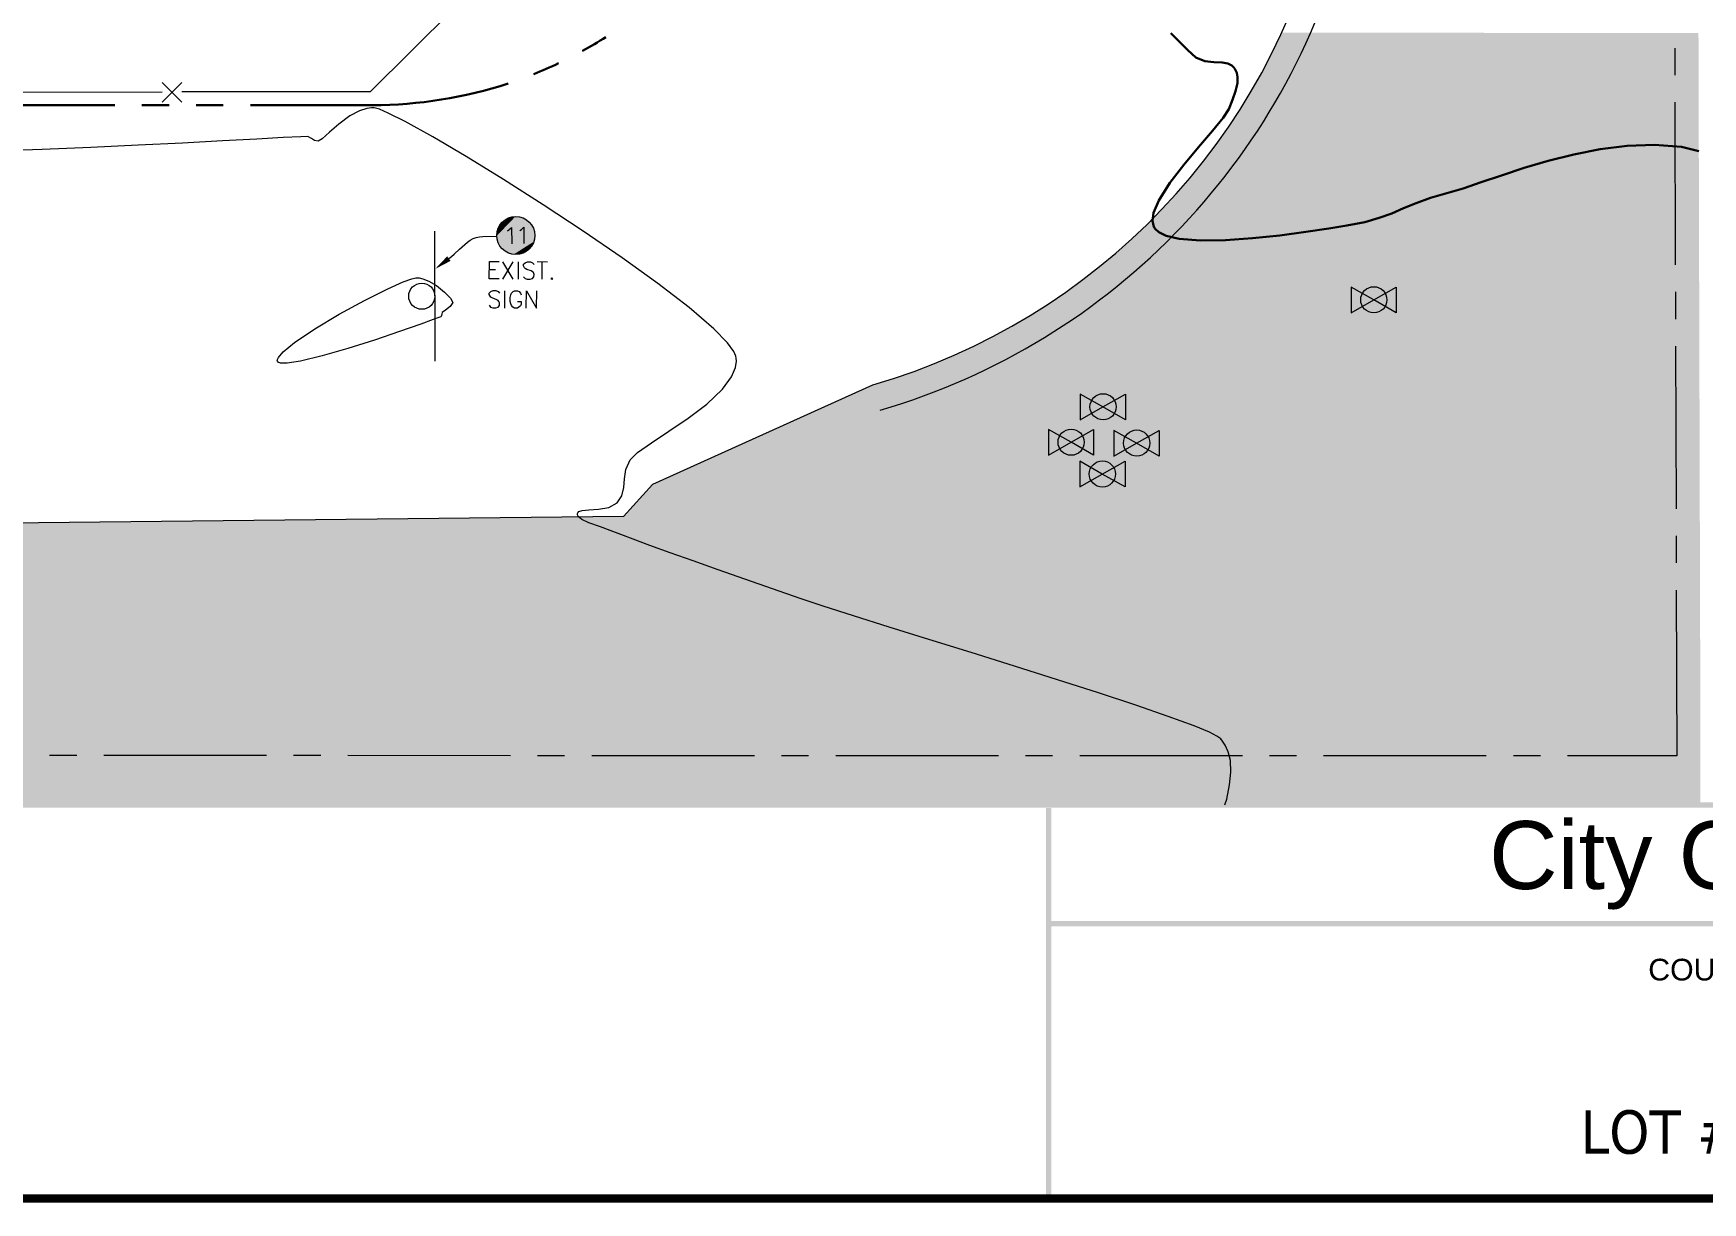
# Model space of a CAD drawing. Header units: millimetres. Extents: x -419 to 20046, y -14642 to 2638.
# Drawn here: x 20.24 to 27.94, y 0.48 to 5.87 of the extents above; entities that cross this region are included whole.
import ezdxf

# ---------------------------------------------------------------- set-up
doc = ezdxf.new("R2010")
doc.units = ezdxf.units.MM
for name, color, linetype in [('PDF11_----TX00', 7, 'Continuous'), ('PDF11_24x36$-$Yucca$Valley$TB$CUP$----TB02', 7, 'Continuous'), ('PDF11_EXTO$EXMACL', 7, 'Continuous'), ('PDF11_EXTO$EXMARW', 7, 'Continuous'), ('PDF11_EXTO$EXPNEP', 7, 'Continuous'), ('PDF11_EXTO$EXWTVA', 7, 'Continuous'), ('PDF11_PRPN$EXMARW', 7, 'Continuous'), ('PDF11_TEXT', 7, 'Continuous')]:
    doc.layers.add(name, color=color, linetype=linetype)
for name, color, linetype, true_color in [('PDF11_0', 7, 'Continuous', 0xb3b3b3), ('PDF11_EXTO$--C3-Surface-EXTO', 7, 'Continuous', 0xb3b3b3), ('PDF11_EXTO$EXPNFC', 7, 'Continuous', 0x999999), ('PDF11_EXTO$EXSISN', 7, 'Continuous', 0xb3b3b3), ('PDF11_EXTO$PRPNACHA', 7, 'Continuous', 0xebebeb)]:
    doc.layers.add(name, color=color, linetype=linetype, true_color=true_color)
doc.styles.add('PDF Arial', font='arial.ttf')
doc.styles.add('PDF Tahoma', font='tahoma.ttf')

msp = doc.modelspace()

# ---------------------------------------------------------------- hatches: boundary and pattern name
at = {"layer": 'PDF11_0', "true_color": 0xffffff, "transparency": 33554559}
for points in [[(22.4493, 5.0279), (22.376, 4.9396), (22.4626, 5.0296)], [(22.4626, 5.0296), (22.376, 4.9396), (22.3785, 4.9204)], [(22.4493, 5.0279), (22.3768, 4.9537), (22.376, 4.9396)], [(22.4301, 5.0229), (22.3768, 4.9537), (22.4493, 5.0279)], [(22.4301, 5.0229), (22.3801, 4.9687), (22.3768, 4.9537)], [(22.4626, 5.0296), (22.3785, 4.9204), (22.486, 5.0262)], [(22.486, 5.0262), (22.3785, 4.9204), (22.3851, 4.9021)], [(22.4185, 5.0171), (22.3801, 4.9687), (22.4301, 5.0229)], [(22.4185, 5.0171), (22.3868, 4.9837), (22.3801, 4.9687)], [(22.486, 5.0262), (22.3851, 4.9021), (22.506, 5.0187)], [(22.506, 5.0187), (22.3851, 4.9021), (22.3926, 4.8896)], [(22.4085, 5.0096), (22.3868, 4.9837), (22.4185, 5.0171)], [(22.4085, 5.0096), (22.3976, 4.9996), (22.3868, 4.9837)], [(22.506, 5.0187), (22.3926, 4.8896), (22.5251, 5.0046)], [(22.5251, 5.0046), (22.3926, 4.8896), (22.406, 4.8754)], [(22.5251, 5.0046), (22.406, 4.8754), (22.5368, 4.9904)], [(22.5368, 4.9904), (22.406, 4.8754), (22.4193, 4.8654)], [(22.5368, 4.9904), (22.4193, 4.8654), (22.5451, 4.9746)], [(22.5451, 4.9746), (22.4193, 4.8654), (22.4343, 4.8579)], [(22.5451, 4.9746), (22.4343, 4.8579), (22.5518, 4.9429)], [(22.5518, 4.9429), (22.4343, 4.8579), (22.4535, 4.8537)], [(22.5518, 4.9429), (22.4535, 4.8537), (22.5476, 4.9137)], [(22.5476, 4.9137), (22.4535, 4.8537), (22.4735, 4.8537)], [(22.5476, 4.9137), (22.4735, 4.8537), (22.5401, 4.8979)], [(22.5401, 4.8979), (22.4735, 4.8537), (22.5068, 4.8646)], [(22.5401, 4.8979), (22.5068, 4.8646), (22.5243, 4.8771)]]:
    msp.add_hatch(color=7, dxfattribs=at).paths.add_polyline_path(points)
at = {"layer": 'PDF11_0', "transparency": 33554559}
msp.add_hatch(color=7, dxfattribs=at).paths.add_polyline_path([(22.0918, 4.787), (22.1634, 4.8246), (22.1476, 4.8454)])
at = {"layer": 'PDF11_EXTO$PRPNACHA', "transparency": 33554559}
for points in [[(27.9183, 5.837), (27.9183, 5.8373), (25.9954, 5.8738), (25.9587, 5.7988)], [(27.9182, 5.8755), (27.9182, 5.8755), (25.9962, 5.8771), (25.9954, 5.8738)], [(27.9182, 5.8738), (27.9182, 5.8755), (25.9954, 5.8738)], [(27.9183, 5.8373), (27.9182, 5.8738), (25.9954, 5.8738)], [(27.9185, 5.7545), (27.9185, 5.7548), (25.9521, 5.7846), (25.9187, 5.7213)], [(27.9184, 5.7921), (27.9184, 5.7922), (25.9587, 5.7988), (25.9521, 5.7846)], [(27.9184, 5.7846), (27.9184, 5.7921), (25.9521, 5.7846)], [(27.9185, 5.7548), (27.9184, 5.7846), (25.9521, 5.7846)], [(27.9184, 5.7988), (27.9183, 5.837), (25.9587, 5.7988)], [(27.9184, 5.7922), (27.9184, 5.7988), (25.9587, 5.7988)], [(27.9187, 5.6728), (27.9187, 5.6731), (25.9062, 5.6971), (25.8779, 5.6471)], [(27.9186, 5.7096), (27.9186, 5.7097), (25.9187, 5.7213), (25.9062, 5.6971)], [(27.9187, 5.6971), (27.9186, 5.7096), (25.9062, 5.6971)], [(27.9187, 5.6731), (27.9187, 5.6971), (25.9062, 5.6971)], [(27.9186, 5.7213), (27.9185, 5.7545), (25.9187, 5.7213)], [(27.9186, 5.7097), (27.9186, 5.7213), (25.9187, 5.7213)], [(27.9188, 5.6304), (27.9188, 5.6305), (25.8779, 5.6471), (25.8579, 5.6113)], [(27.9189, 5.6113), (27.9188, 5.6304), (25.8579, 5.6113)], [(27.9188, 5.6471), (27.9187, 5.6728), (25.8779, 5.6471)], [(27.9188, 5.6305), (27.9188, 5.6471), (25.8779, 5.6471)], [(27.9191, 5.552), (27.9191, 5.5522), (25.8354, 5.5746), (25.8062, 5.5271)], [(27.9191, 5.5271), (27.9191, 5.552), (25.8062, 5.5271)], [(27.9189, 5.5937), (27.9189, 5.5939), (25.8579, 5.6113), (25.8354, 5.5746)], [(27.919, 5.5746), (27.9189, 5.5937), (25.8354, 5.5746)], [(27.9191, 5.5522), (27.919, 5.5746), (25.8354, 5.5746)], [(27.9189, 5.5939), (27.9189, 5.6113), (25.8579, 5.6113)], [(27.9193, 5.4762), (27.9193, 5.4764), (25.7912, 5.5046), (25.7529, 5.4446)], [(27.9194, 5.4446), (27.9193, 5.4762), (25.7529, 5.4446)], [(27.9192, 5.5162), (27.9192, 5.5163), (25.8062, 5.5271), (25.7912, 5.5046)], [(27.9192, 5.5046), (27.9192, 5.5162), (25.7912, 5.5046)], [(27.9193, 5.4764), (27.9192, 5.5046), (25.7912, 5.5046)], [(27.9192, 5.5163), (27.9191, 5.5271), (25.8062, 5.5271)], [(27.9195, 5.4061), (27.9195, 5.4064), (25.7471, 5.4371), (25.7012, 5.3721)], [(27.9196, 5.3721), (27.9195, 5.4061), (25.7012, 5.3721)], [(27.9194, 5.4413), (27.9194, 5.4413), (25.7529, 5.4446), (25.7471, 5.4371)], [(27.9194, 5.4371), (27.9194, 5.4413), (25.7471, 5.4371)], [(27.9195, 5.4064), (27.9194, 5.4371), (25.7471, 5.4371)], [(27.9194, 5.4413), (27.9194, 5.4446), (25.7529, 5.4446)], [(27.9197, 5.3387), (27.9197, 5.3388), (25.6954, 5.3646), (25.6546, 5.3096)], [(27.9197, 5.3096), (27.9197, 5.3387), (25.6546, 5.3096)], [(27.9196, 5.3679), (27.9196, 5.3679), (25.7012, 5.3721), (25.6954, 5.3646)], [(27.9196, 5.3646), (27.9196, 5.3679), (25.6954, 5.3646)], [(27.9197, 5.3388), (27.9196, 5.3646), (25.6954, 5.3646)], [(27.9196, 5.3679), (27.9196, 5.3721), (25.7012, 5.3721)], [(27.92, 5.2304), (27.92, 5.2305), (25.607, 5.2496), (25.5745, 5.2088)], [(27.9199, 5.2687), (27.9199, 5.2688), (25.6362, 5.2854), (25.607, 5.2496)], [(27.9199, 5.2496), (27.9199, 5.2687), (25.607, 5.2496)], [(27.92, 5.2305), (27.9199, 5.2496), (25.607, 5.2496)], [(27.9198, 5.2979), (27.9198, 5.298), (25.6546, 5.3096), (25.6362, 5.2854)], [(27.9198, 5.2854), (27.9198, 5.2979), (25.6362, 5.2854)], [(27.9199, 5.2688), (27.9198, 5.2854), (25.6362, 5.2854)], [(27.9198, 5.298), (27.9197, 5.3096), (25.6546, 5.3096)], [(27.9201, 5.167), (27.9201, 5.1672), (25.5595, 5.1921), (25.5129, 5.1371)], [(27.9202, 5.1371), (27.9201, 5.167), (25.5129, 5.1371)], [(27.92, 5.2012), (27.92, 5.2013), (25.5745, 5.2088), (25.5595, 5.1921)], [(27.9201, 5.1921), (27.92, 5.2012), (25.5595, 5.1921)], [(27.9201, 5.1672), (27.9201, 5.1921), (25.5595, 5.1921)], [(27.92, 5.2088), (27.92, 5.2304), (25.5745, 5.2088)], [(27.92, 5.2013), (27.92, 5.2088), (25.5745, 5.2088)], [(27.9204, 5.0745), (27.9204, 5.0746), (25.4654, 5.0854), (25.4429, 5.0621)], [(27.9203, 5.112), (27.9203, 5.1121), (25.5095, 5.1346), (25.4654, 5.0854)], [(27.9204, 5.0854), (27.9203, 5.112), (25.4654, 5.0854)], [(27.9204, 5.0746), (27.9204, 5.0854), (25.4654, 5.0854)], [(27.9202, 5.1362), (27.9202, 5.1362), (25.5129, 5.1371), (25.5095, 5.1346)], [(27.9202, 5.1346), (27.9202, 5.1362), (25.5095, 5.1346)], [(27.9203, 5.1121), (27.9202, 5.1346), (25.5095, 5.1346)], [(27.9202, 5.1362), (27.9202, 5.1371), (25.5129, 5.1371)], [(27.9206, 5.0162), (27.9206, 5.0163), (25.4187, 5.0371), (25.3737, 4.9912)], [(27.9206, 4.9912), (27.9206, 5.0162), (25.3737, 4.9912)], [(27.9205, 5.0504), (27.9205, 5.0504), (25.4429, 5.0621), (25.4187, 5.0371)], [(27.9205, 5.0371), (27.9205, 5.0504), (25.4187, 5.0371)], [(27.9206, 5.0163), (27.9205, 5.0371), (25.4187, 5.0371)], [(27.9204, 5.0621), (27.9204, 5.0745), (25.4429, 5.0621)], [(27.9205, 5.0504), (27.9204, 5.0621), (25.4429, 5.0621)], [(27.9208, 4.937), (27.9208, 4.9371), (25.3279, 4.9479), (25.302, 4.9237)], [(27.9208, 4.9237), (27.9208, 4.937), (25.302, 4.9237)], [(27.9207, 4.9712), (27.9207, 4.9713), (25.3729, 4.9904), (25.3279, 4.9479)], [(27.9207, 4.9479), (27.9207, 4.9712), (25.3279, 4.9479)], [(27.9208, 4.9371), (27.9207, 4.9479), (25.3279, 4.9479)], [(27.9206, 4.9904), (27.9206, 4.9912), (25.3729, 4.9904)], [(27.9206, 4.9912), (27.9206, 4.9912), (25.3737, 4.9912), (25.3729, 4.9904)], [(27.9207, 4.9713), (27.9206, 4.9904), (25.3729, 4.9904)], [(27.921, 4.8487), (27.921, 4.8487), (25.2287, 4.8579), (25.2028, 4.8362)], [(27.921, 4.8645), (27.921, 4.8646), (25.2429, 4.8704), (25.2287, 4.8579)], [(27.921, 4.8579), (27.921, 4.8645), (25.2287, 4.8579)], [(27.921, 4.8487), (27.921, 4.8579), (25.2287, 4.8579)], [(27.9209, 4.8912), (27.9209, 4.8913), (25.2845, 4.9071), (25.2429, 4.8704)], [(27.921, 4.8704), (27.9209, 4.8912), (25.2429, 4.8704)], [(27.921, 4.8646), (27.921, 4.8704), (25.2429, 4.8704)], [(27.9208, 4.9162), (27.9208, 4.9162), (25.302, 4.9237), (25.2845, 4.9071)], [(27.9209, 4.9071), (27.9208, 4.9162), (25.2845, 4.9071)], [(27.9209, 4.8913), (27.9209, 4.9071), (25.2845, 4.9071)], [(27.9208, 4.9162), (27.9208, 4.9237), (25.302, 4.9237)], [(27.9212, 4.767), (27.9212, 4.7671), (25.1303, 4.7779), (25.0987, 4.7529)], [(27.9212, 4.787), (27.9212, 4.7871), (25.1528, 4.7946), (25.1303, 4.7779)], [(27.9212, 4.7779), (27.9212, 4.787), (25.1303, 4.7779)], [(27.9212, 4.7671), (27.9212, 4.7779), (25.1303, 4.7779)], [(27.9212, 4.8012), (27.9212, 4.8012), (25.1653, 4.8054), (25.1528, 4.7946)], [(27.9212, 4.7946), (27.9212, 4.8012), (25.1528, 4.7946)], [(27.9212, 4.7871), (27.9212, 4.7946), (25.1528, 4.7946)], [(27.9211, 4.8228), (27.9211, 4.8229), (25.2028, 4.8362), (25.1653, 4.8054)], [(27.9211, 4.8054), (27.9211, 4.8228), (25.1653, 4.8054)], [(27.9212, 4.8012), (27.9211, 4.8054), (25.1653, 4.8054)], [(27.9211, 4.8362), (27.921, 4.8487), (25.2028, 4.8362)], [(27.9211, 4.8229), (27.9211, 4.8362), (25.2028, 4.8362)], [(27.9214, 4.7086), (27.9214, 4.7088), (25.0745, 4.7345), (24.9953, 4.6762)], [(27.9215, 4.6762), (27.9214, 4.7086), (24.9953, 4.6762)], [(27.9213, 4.7454), (27.9213, 4.7454), (25.0987, 4.7529), (25.0745, 4.7345)], [(27.9213, 4.7345), (27.9213, 4.7454), (25.0745, 4.7345)], [(27.9214, 4.7088), (27.9213, 4.7345), (25.0745, 4.7345)], [(27.9213, 4.7529), (27.9212, 4.767), (25.0987, 4.7529)], [(27.9213, 4.7454), (27.9213, 4.7529), (25.0987, 4.7529)], [(27.9217, 4.597), (27.9217, 4.5971), (24.9137, 4.6212), (24.8303, 4.5687)], [(27.9216, 4.652), (27.9216, 4.6521), (24.9953, 4.6762), (24.9137, 4.6212)], [(27.9217, 4.6212), (27.9216, 4.652), (24.9137, 4.6212)], [(27.9217, 4.5971), (27.9217, 4.6212), (24.9137, 4.6212)], [(27.9216, 4.6521), (27.9215, 4.6762), (24.9953, 4.6762)], [(27.9219, 4.5453), (27.9219, 4.5454), (24.8303, 4.5687), (24.7445, 4.5187)], [(27.9219, 4.5187), (27.9219, 4.5453), (24.7445, 4.5187)], [(27.9218, 4.5687), (27.9217, 4.597), (24.8303, 4.5687)], [(27.9219, 4.5454), (27.9218, 4.5687), (24.8303, 4.5687)], [(27.9221, 4.4503), (27.9221, 4.4504), (24.6578, 4.472), (24.5695, 4.4279)], [(27.922, 4.4962), (27.922, 4.4962), (24.7445, 4.5187), (24.6578, 4.472)], [(27.9221, 4.472), (27.922, 4.4962), (24.6578, 4.472)], [(27.9221, 4.4504), (27.9221, 4.472), (24.6578, 4.472)], [(27.922, 4.4962), (27.9219, 4.5187), (24.7445, 4.5187)], [(27.9222, 4.407), (27.9222, 4.4071), (24.5695, 4.4279), (24.4803, 4.3862)], [(27.9223, 4.3862), (27.9222, 4.407), (24.4803, 4.3862)], [(27.9222, 4.4279), (27.9221, 4.4503), (24.5695, 4.4279)], [(27.9222, 4.4071), (27.9222, 4.4279), (24.5695, 4.4279)], [(27.9226, 4.2962), (27.9226, 4.2962), (24.2969, 4.3128), (24.2036, 4.2812)], [(27.9225, 4.3303), (27.9225, 4.3304), (24.3895, 4.3478), (24.2969, 4.3128)], [(27.9225, 4.3128), (27.9225, 4.3303), (24.2969, 4.3128)], [(27.9226, 4.2962), (27.9225, 4.3128), (24.2969, 4.3128)], [(27.9224, 4.367), (27.9224, 4.367), (24.4803, 4.3862), (24.3895, 4.3478)], [(27.9224, 4.3478), (27.9224, 4.367), (24.3895, 4.3478)], [(27.9225, 4.3304), (27.9224, 4.3478), (24.3895, 4.3478)], [(27.9224, 4.367), (27.9223, 4.3862), (24.4803, 4.3862)], [(27.9234, 3.9852), (27.9234, 3.9856), (24.1094, 4.252), (23.0943, 3.7928)], [(27.9226, 4.2653), (27.9226, 4.2654), (24.2036, 4.2812), (24.1094, 4.252)], [(27.9227, 4.252), (27.9226, 4.2653), (24.1094, 4.252)], [(27.9234, 3.9856), (27.9227, 4.252), (24.1094, 4.252)], [(27.9226, 4.2812), (27.9226, 4.2962), (24.2036, 4.2812)], [(27.9226, 4.2654), (27.9226, 4.2812), (24.2036, 4.2812)], [(27.924, 3.7928), (27.9234, 3.9852), (23.0943, 3.7928)], [(27.9242, 3.6969), (27.9242, 3.697), (23.0943, 3.7928), (22.961, 3.6453)], [(27.9242, 3.697), (27.924, 3.7928), (23.0943, 3.7928)], [(27.9244, 3.6453), (27.9242, 3.6969), (22.961, 3.6453)], [(27.9244, 3.622), (27.9244, 3.622), (22.961, 3.6453), (19.6932, 3.6103)], [(27.9245, 3.6103), (27.9244, 3.622), (19.6932, 3.6103)], [(27.9244, 3.622), (27.9244, 3.6453), (22.961, 3.6453)], [(27.9245, 3.61), (27.9245, 3.6103), (3.2269, 3.6103), (3.2269, 3.4248), (17.0843, 2.3141), (17.0961, 2.3141)], [(27.9272, 2.6152), (27.9245, 3.61), (17.0961, 2.3141), (27.9272, 2.3152)]]:
    msp.add_hatch(color=256, dxfattribs=at).paths.add_polyline_path(points)

# ---------------------------------------------------------------- linework, layer by layer
at = {"layer": 'PDF11_----TX00', "lineweight": 20}
for points in [[(22.3868, 4.7412), (22.3418, 4.7412), (22.3426, 4.8212), (22.3876, 4.8212)], [(22.3701, 4.7829), (22.3426, 4.7829)], [(22.4518, 4.7404), (22.4043, 4.8204)], [(22.4043, 4.7404), (22.4526, 4.8204)], [(22.476, 4.7404), (22.4768, 4.8204)], [(22.5001, 4.7512), (22.5068, 4.7437), (22.5168, 4.7395), (22.531, 4.7395), (22.541, 4.7437), (22.5476, 4.7512), (22.5485, 4.762), (22.5451, 4.7704), (22.541, 4.7737), (22.5343, 4.7779), (22.5143, 4.7854), (22.5068, 4.7895), (22.5035, 4.7929), (22.5001, 4.8012), (22.5001, 4.8087), (22.5076, 4.8162), (22.5176, 4.8196), (22.5318, 4.8196), (22.5418, 4.8154), (22.5485, 4.8079)], [(22.6101, 4.8187), (22.5626, 4.8196)], [(22.586, 4.7395), (22.586, 4.8196)], [(22.341, 4.6195), (22.3476, 4.6112), (22.3585, 4.6079), (22.3718, 4.6079), (22.3826, 4.6112), (22.3893, 4.6187), (22.3893, 4.6304), (22.386, 4.6379), (22.3826, 4.642), (22.376, 4.6454), (22.3551, 4.6537), (22.3485, 4.657), (22.3451, 4.6612), (22.3418, 4.6687), (22.3418, 4.6762), (22.3485, 4.6837), (22.3593, 4.6879), (22.3726, 4.6879), (22.3826, 4.6837), (22.3893, 4.6762)], [(22.4135, 4.607), (22.4135, 4.687)], [(22.4718, 4.637), (22.4885, 4.637), (22.4885, 4.6254), (22.4851, 4.6179), (22.4785, 4.6104), (22.4718, 4.607), (22.4576, 4.607), (22.451, 4.6104), (22.4443, 4.6187), (22.441, 4.6262), (22.4376, 4.6379), (22.4376, 4.6562), (22.441, 4.6679), (22.4443, 4.6754), (22.4518, 4.6829), (22.4585, 4.687), (22.4718, 4.687), (22.4793, 4.6829), (22.486, 4.6754), (22.4893, 4.6679)], [(22.5126, 4.6062), (22.5135, 4.6862), (22.5601, 4.6062), (22.561, 4.6862)]]:
    msp.add_lwpolyline(points, dxfattribs=at)
msp.add_lwpolyline([(22.6301, 4.7462), (22.6335, 4.7429), (22.6301, 4.7387), (22.6268, 4.7429)], close=True, dxfattribs=at)
at = {"layer": 'PDF11_0', "lineweight": 30}
msp.add_lwpolyline([(25.4845, 5.8755), (25.5629, 5.7963), (25.5995, 5.7621), (25.6412, 5.7455), (25.6829, 5.7413), (25.7212, 5.7396), (25.7479, 5.7346), (25.7654, 5.7255), (25.7746, 5.7163), (25.7796, 5.7105), (25.7829, 5.7046), (25.7887, 5.6921), (25.7929, 5.6721), (25.7929, 5.6446), (25.7837, 5.6079), (25.7696, 5.5679), (25.7521, 5.5238), (25.7262, 5.4838), (25.6771, 5.4238), (25.6129, 5.3496), (25.5445, 5.2679), (25.4795, 5.1846), (25.4295, 5.1037), (25.4054, 5.0462), (25.4004, 5.0087), (25.4045, 4.9879), (25.4087, 4.9779), (25.4137, 4.9704), (25.4295, 4.9562), (25.4629, 4.9404), (25.5237, 4.9262), (25.622, 4.9187), (25.7371, 4.9204), (25.8612, 4.9287), (25.9871, 4.9421), (26.1071, 4.9579), (26.2129, 4.9737), (26.2971, 4.9871), (26.3788, 5.0037), (26.4454, 5.0229), (26.5038, 5.0437), (26.558, 5.0671), (26.6163, 5.0904), (26.6821, 5.1146), (26.833, 5.1587), (26.9163, 5.1871), (27.0105, 5.2188), (27.1138, 5.2529), (27.2255, 5.2863), (27.343, 5.3154), (27.4647, 5.3396), (27.5889, 5.3554), (27.7147, 5.3596), (27.8397, 5.3504), (27.9197, 5.3299)], dxfattribs=at)
at = {"layer": 'PDF11_0', "lineweight": 18}
msp.add_lwpolyline([(25.7334, 2.315), (25.7437, 2.3419), (25.7554, 2.4077), (25.7621, 2.466), (25.7596, 2.5202), (25.7496, 2.5602), (25.7354, 2.5902), (25.7229, 2.6094), (25.7154, 2.6194), (25.7112, 2.6227), (25.6971, 2.6327), (25.6629, 2.6502), (25.5929, 2.6794), (25.4729, 2.7236), (25.3237, 2.7752), (25.1512, 2.8327), (24.962, 2.8927), (24.7645, 2.9552), (24.5645, 3.0177), (24.3694, 3.0786), (24.1861, 3.1353), (24.0211, 3.1869), (23.8819, 3.2319), (23.7752, 3.2678), (23.6477, 3.3119), (23.521, 3.3561), (23.3977, 3.3994), (23.2819, 3.4403), (23.176, 3.4786), (23.0827, 3.5119), (23.006, 3.5403), (22.9477, 3.562), (22.911, 3.577), (22.8543, 3.5978), (22.801, 3.617), (22.7685, 3.632), (22.7535, 3.6445), (22.7493, 3.6536), (22.7493, 3.6586), (22.7502, 3.662), (22.7552, 3.6678), (22.7702, 3.6728), (22.8002, 3.6761), (22.846, 3.6786), (22.8927, 3.687), (22.9318, 3.7086), (22.9535, 3.7411), (22.9618, 3.7786), (22.9652, 3.8195), (22.9718, 3.862), (22.991, 3.907), (23.026, 3.9411), (23.0893, 3.9853), (23.1702, 4.0387), (23.2594, 4.0987), (23.3452, 4.1637), (23.4177, 4.2328), (23.4594, 4.2895), (23.4769, 4.3328), (23.4819, 4.3612), (23.481, 4.3754), (23.4794, 4.3845), (23.4702, 4.4062), (23.4402, 4.4462), (23.3769, 4.5112), (23.2635, 4.6087), (23.1193, 4.7195), (22.9543, 4.8387), (22.7752, 4.9612), (22.5901, 5.0837), (22.4068, 5.1996), (22.2351, 5.3054), (22.0809, 5.3963), (21.9534, 5.4671), (21.8759, 5.5063), (21.8351, 5.5246), (21.8167, 5.5296), (21.8109, 5.5304), (21.7992, 5.5304), (21.7767, 5.5271), (21.7426, 5.5163), (21.6984, 5.4929), (21.6476, 5.4554), (21.6042, 5.4179), (21.5709, 5.3879), (21.5526, 5.3763), (21.5359, 5.3804), (21.5217, 5.3896), (21.5042, 5.3979), (21.4726, 5.3971), (21.3917, 5.3929), (21.2692, 5.3863), (21.1117, 5.3779), (20.9275, 5.3679), (20.7225, 5.3579), (20.5041, 5.3479), (20.28, 5.3388), (20.0574, 5.3304)], dxfattribs=at)
at = {"layer": 'PDF11_0', "color": 7, "lineweight": 20}
for points in [[(22.1551, 4.8354), (22.1676, 4.8454), (22.1801, 4.8562), (22.2043, 4.8787), (22.2284, 4.9004), (22.2409, 4.9104), (22.2534, 4.9196), (22.2676, 4.9271), (22.2809, 4.9321), (22.296, 4.9354), (22.3118, 4.9371), (22.376, 4.9379)], [(22.426, 4.9637), (22.4326, 4.9671), (22.4435, 4.9787), (22.4451, 4.9037)], [(22.4826, 4.9646), (22.4901, 4.9687), (22.501, 4.9796), (22.5018, 4.9046)]]:
    msp.add_lwpolyline(points, dxfattribs=at)
at = {"layer": 'PDF11_0', "color": 7, "lineweight": 0, "true_color": 0xffffff}
msp.add_lwpolyline([(22.5243, 4.8771), (22.5068, 4.8646)], dxfattribs=at)
at = {"layer": 'PDF11_0', "lineweight": 18}
msp.add_lwpolyline([(22.0026, 4.7462), (22.0184, 4.7462), (22.0359, 4.742), (22.0634, 4.7312), (22.0984, 4.7112), (22.1359, 4.6804), (22.1626, 4.652), (22.1734, 4.6329), (22.1618, 4.6137), (22.1393, 4.597), (22.1251, 4.587), (22.1226, 4.5795), (22.1218, 4.572), (22.1201, 4.5687), (22.1193, 4.5679), (22.1176, 4.567), (22.1093, 4.5637), (22.0826, 4.5537), (22.0259, 4.5329), (21.9284, 4.4987), (21.8126, 4.4595), (21.6901, 4.4204), (21.5717, 4.3862), (21.4709, 4.3612), (21.41, 4.352), (21.3792, 4.3528), (21.3684, 4.3578), (21.365, 4.3612), (21.3642, 4.3662), (21.3692, 4.3795), (21.3917, 4.4054), (21.4442, 4.4487), (21.5376, 4.5112), (21.6492, 4.5787), (21.7659, 4.642), (21.8734, 4.6962), (21.9443, 4.7279), (21.9843, 4.742)], close=True, dxfattribs=at)
at = {"layer": 'PDF11_0', "color": 7, "lineweight": 20}
msp.add_circle((22.4639, 4.9416), 0.0879, dxfattribs=at)
at = {"layer": 'PDF11_24x36$-$Yucca$Valley$TB$CUP$----TB02', "lineweight": 0, "const_width": 0.0375}
msp.add_lwpolyline([(35.4024, 0.4996), (35.4024, 23.5006), (0.9184, 23.5006), (0.9184, 0.4996)], close=True, dxfattribs=at)
at = {"layer": 'PDF11_24x36$-$Yucca$Valley$TB$CUP$----TB02', "transparency": 33554559}
for points in [[(0.9367, 2.3277), (0.9367, 2.3027), (35.3837, 2.3277)], [(0.9367, 2.3027), (35.3837, 2.3277), (35.3837, 2.3027)], [(24.9095, 0.5042), (24.9337, 0.5042), (24.9095, 2.301)], [(24.9337, 0.5042), (24.9095, 2.301), (24.9337, 2.301)], [(24.922, 1.7801), (24.922, 1.7551), (34.0861, 1.7785)], [(24.922, 1.7551), (34.0861, 1.7785), (34.0861, 1.7535)]]:
    msp.add_solid(points, dxfattribs=at)
at = {"layer": 'PDF11_EXTO$--C3-Surface-EXTO', "lineweight": 30}
msp.add_lwpolyline([(25.4845, 5.8755), (25.5629, 5.7963), (25.5995, 5.7621), (25.6412, 5.7455), (25.6829, 5.7413), (25.7212, 5.7396), (25.7479, 5.7346), (25.7654, 5.7255), (25.7746, 5.7163), (25.7796, 5.7105), (25.7829, 5.7046), (25.7887, 5.6921), (25.7929, 5.6721), (25.7929, 5.6446), (25.7837, 5.6079), (25.7696, 5.5679), (25.7521, 5.5238), (25.7262, 5.4838), (25.6771, 5.4238), (25.6129, 5.3496), (25.5445, 5.2679), (25.4795, 5.1846), (25.4295, 5.1037), (25.4054, 5.0462), (25.4004, 5.0087), (25.4045, 4.9879), (25.4087, 4.9779), (25.4137, 4.9704), (25.4295, 4.9562), (25.4629, 4.9404), (25.5237, 4.9262), (25.622, 4.9187), (25.7371, 4.9204), (25.8612, 4.9287), (25.9871, 4.9421), (26.1071, 4.9579), (26.2129, 4.9737), (26.2971, 4.9871), (26.3788, 5.0037), (26.4454, 5.0229), (26.5038, 5.0437), (26.558, 5.0671), (26.6163, 5.0904), (26.6821, 5.1146), (26.833, 5.1587), (26.9163, 5.1871), (27.0105, 5.2188), (27.1138, 5.2529), (27.2255, 5.2863), (27.343, 5.3154), (27.4647, 5.3396), (27.5889, 5.3554), (27.7147, 5.3596), (27.8397, 5.3504), (27.9197, 5.3299)], dxfattribs=at)
at = {"layer": 'PDF11_EXTO$--C3-Surface-EXTO', "lineweight": 18}
msp.add_lwpolyline([(25.7334, 2.315), (25.7437, 2.3419), (25.7554, 2.4077), (25.7621, 2.466), (25.7596, 2.5202), (25.7496, 2.5602), (25.7354, 2.5902), (25.7229, 2.6094), (25.7154, 2.6194), (25.7112, 2.6227), (25.6971, 2.6327), (25.6629, 2.6502), (25.5929, 2.6794), (25.4729, 2.7236), (25.3237, 2.7752), (25.1512, 2.8327), (24.962, 2.8927), (24.7645, 2.9552), (24.5645, 3.0177), (24.3694, 3.0786), (24.1861, 3.1353), (24.0211, 3.1869), (23.8819, 3.2319), (23.7752, 3.2678), (23.6477, 3.3119), (23.521, 3.3561), (23.3977, 3.3994), (23.2819, 3.4403), (23.176, 3.4786), (23.0827, 3.5119), (23.006, 3.5403), (22.9477, 3.562), (22.911, 3.577), (22.8543, 3.5978), (22.801, 3.617), (22.7685, 3.632), (22.7535, 3.6445), (22.7493, 3.6536), (22.7493, 3.6586), (22.7502, 3.662), (22.7552, 3.6678), (22.7702, 3.6728), (22.8002, 3.6761), (22.846, 3.6786), (22.8927, 3.687), (22.9318, 3.7086), (22.9535, 3.7411), (22.9618, 3.7786), (22.9652, 3.8195), (22.9718, 3.862), (22.991, 3.907), (23.026, 3.9411), (23.0893, 3.9853), (23.1702, 4.0387), (23.2594, 4.0987), (23.3452, 4.1637), (23.4177, 4.2328), (23.4594, 4.2895), (23.4769, 4.3328), (23.4819, 4.3612), (23.481, 4.3754), (23.4794, 4.3845), (23.4702, 4.4062), (23.4402, 4.4462), (23.3769, 4.5112), (23.2635, 4.6087), (23.1193, 4.7195), (22.9543, 4.8387), (22.7752, 4.9612), (22.5901, 5.0837), (22.4068, 5.1996), (22.2351, 5.3054), (22.0809, 5.3963), (21.9534, 5.4671), (21.8759, 5.5063), (21.8351, 5.5246), (21.8167, 5.5296), (21.8109, 5.5304), (21.7992, 5.5304), (21.7767, 5.5271), (21.7426, 5.5163), (21.6984, 5.4929), (21.6476, 5.4554), (21.6042, 5.4179), (21.5709, 5.3879), (21.5526, 5.3763), (21.5359, 5.3804), (21.5217, 5.3896), (21.5042, 5.3979), (21.4726, 5.3971), (21.3917, 5.3929), (21.2692, 5.3863), (21.1117, 5.3779), (20.9275, 5.3679), (20.7225, 5.3579), (20.5041, 5.3479), (20.28, 5.3388), (20.0574, 5.3304)], dxfattribs=at)
msp.add_lwpolyline([(22.0026, 4.7462), (22.0184, 4.7462), (22.0359, 4.742), (22.0634, 4.7312), (22.0984, 4.7112), (22.1359, 4.6804), (22.1626, 4.652), (22.1734, 4.6329), (22.1618, 4.6137), (22.1393, 4.597), (22.1251, 4.587), (22.1226, 4.5795), (22.1218, 4.572), (22.1201, 4.5687), (22.1193, 4.5679), (22.1176, 4.567), (22.1093, 4.5637), (22.0826, 4.5537), (22.0259, 4.5329), (21.9284, 4.4987), (21.8126, 4.4595), (21.6901, 4.4204), (21.5717, 4.3862), (21.4709, 4.3612), (21.41, 4.352), (21.3792, 4.3528), (21.3684, 4.3578), (21.365, 4.3612), (21.3642, 4.3662), (21.3692, 4.3795), (21.3917, 4.4054), (21.4442, 4.4487), (21.5376, 4.5112), (21.6492, 4.5787), (21.7659, 4.642), (21.8734, 4.6962), (21.9443, 4.7279), (21.9843, 4.742)], close=True, dxfattribs=at)
at = {"layer": 'PDF11_EXTO$EXMACL', "lineweight": 18}
for points in [[(27.8089, 5.8063), (27.8089, 5.6813)], [(27.8097, 5.5563), (27.8114, 4.8062)], [(27.8122, 4.6812), (27.8122, 4.5562)], [(27.8122, 4.4312), (27.8147, 3.6811)], [(27.8147, 3.5561), (27.8156, 3.4311)], [(27.8156, 3.3061), (27.8181, 2.541), (27.3147, 2.541)], [(20.4391, 2.5427), (20.3141, 2.5427)], [(21.3142, 2.5427), (20.5641, 2.5427)], [(21.5642, 2.5427), (21.4392, 2.5427)], [(22.4393, 2.5419), (21.6892, 2.5427)], [(22.6893, 2.5419), (22.5643, 2.5419)], [(23.5644, 2.5419), (22.8143, 2.5419)], [(23.8144, 2.5419), (23.6894, 2.5419)], [(24.6895, 2.5419), (23.9394, 2.5419)], [(24.9395, 2.5419), (24.8145, 2.5419)], [(25.8146, 2.541), (25.0645, 2.5419)], [(26.0646, 2.541), (25.9396, 2.541)], [(26.9397, 2.541), (26.1896, 2.541)], [(27.1897, 2.541), (27.0647, 2.541)]]:
    msp.add_lwpolyline(points, dxfattribs=at)
at = {"layer": 'PDF11_EXTO$EXMARW', "lineweight": 20}
for points in [[(20.615, 5.5429), (19.9899, 5.5429)], [(20.865, 5.5429), (20.74, 5.5429)], [(21.115, 5.5429), (20.99, 5.5429)], [(21.8026, 5.5429), (21.24, 5.5429)]]:
    msp.add_lwpolyline(points, dxfattribs=at)
for centre, radius, start, end in [((21.804, 7.5433), 2.0003, 298.95439, 302.53641), ((21.804, 7.5431), 2.0001, 291.79651, 295.37893), ((21.8038, 7.5435), 2.0006, 269.98358, 288.21531)]:
    msp.add_arc(centre, radius, start, end, dxfattribs=at)
at = {"layer": 'PDF11_EXTO$EXPNEP', "lineweight": 13}
msp.add_lwpolyline([(24.1102, 4.2525, 0.269577), (26.1889, 6.4325, 0.058454), (26.2304, 6.7796)], format="xyb", dxfattribs=at)
msp.add_lwpolyline([(24.1094, 4.252), (23.0943, 3.7928), (22.961, 3.6453), (19.6932, 3.6103), (19.354, 3.8545), (3.2269, 3.8333)], dxfattribs=at)
msp.add_arc((23.2753, 7.1306), 3.1177, 286.18031, 346.78167, dxfattribs=at)
at = {"layer": 'PDF11_EXTO$EXPNFC', "lineweight": 20}
for points in [[(22.751, 6.5572), (21.7926, 5.6046), (20.9233, 5.6038)], [(20.8325, 5.648), (20.9233, 5.5571)], [(20.8325, 5.5571), (20.9233, 5.648)], [(19.3332, 5.6021), (20.8333, 5.6038)]]:
    msp.add_lwpolyline(points, dxfattribs=at)
at = {"layer": 'PDF11_EXTO$EXSISN', "lineweight": 20}
msp.add_lwpolyline([(22.0918, 4.3612), (22.0909, 4.9612)], dxfattribs=at)
msp.add_circle((22.0305, 4.6616), 0.0604, dxfattribs=at)
at = {"layer": 'PDF11_EXTO$EXWTVA', "lineweight": 0}
for points in [[(26.3163, 4.5845), (26.4204, 4.6445), (26.3163, 4.7037)], [(26.5246, 4.5854), (26.4204, 4.6445), (26.5246, 4.7037)], [(25.067, 4.092), (25.172, 4.1512), (25.067, 4.2103)], [(25.2762, 4.092), (25.172, 4.1512), (25.2762, 4.2103)], [(24.9203, 3.9278), (25.0245, 3.9878), (24.9203, 4.047)], [(25.1287, 3.9278), (25.0245, 3.9878), (25.1287, 4.047)], [(25.222, 3.9245), (25.327, 3.9837), (25.222, 4.0428)], [(25.4312, 3.9245), (25.327, 3.9837), (25.4312, 4.0428)], [(25.0645, 3.782), (25.1687, 3.8411), (25.0645, 3.9003)], [(25.2737, 3.782), (25.1687, 3.8411), (25.2737, 3.9011)]]:
    msp.add_lwpolyline(points, close=True, dxfattribs=at)
for centre in [(26.4209, 4.645), (25.1724, 4.1516), (25.0249, 3.9882), (25.3274, 3.9841), (25.1691, 3.8416)]:
    msp.add_circle(centre, 0.0604, dxfattribs=at)
at = {"layer": 'PDF11_PRPN$EXMARW', "lineweight": 30}
for points in [[(20.615, 5.5429), (19.9899, 5.5429)], [(20.865, 5.5429), (20.74, 5.5429)], [(21.115, 5.5429), (20.99, 5.5429)], [(21.8026, 5.5429), (21.24, 5.5429)]]:
    msp.add_lwpolyline(points, dxfattribs=at)
for centre, radius, start, end in [((21.804, 7.5433), 2.0003, 298.95439, 302.53641), ((21.804, 7.5431), 2.0001, 291.79651, 295.37893), ((21.8038, 7.5435), 2.0006, 269.98358, 288.21531)]:
    msp.add_arc(centre, radius, start, end, dxfattribs=at)

# ---------------------------------------------------------------- texts
at = {"layer": 'PDF11_TEXT', "attachment_point": 7}
for s, insert, char_height, style in [('City Of Twentynine Palms', (26.9522, 1.8327), 0.313445, 'PDF Arial'), ('COUNTY OF SAN BERNARDINO, STATE OF CALIFORNIA', (27.6864, 1.487), 0.100003, 'PDF Arial'), ('LOT ##, TRACT #### M.B. ##/##-##', (27.375, 0.6749), 0.199995, 'PDF Tahoma')]:
    msp.add_mtext(s, dxfattribs=dict(at, insert=insert, char_height=char_height, style=style))

doc.saveas('drawing.dxf')
